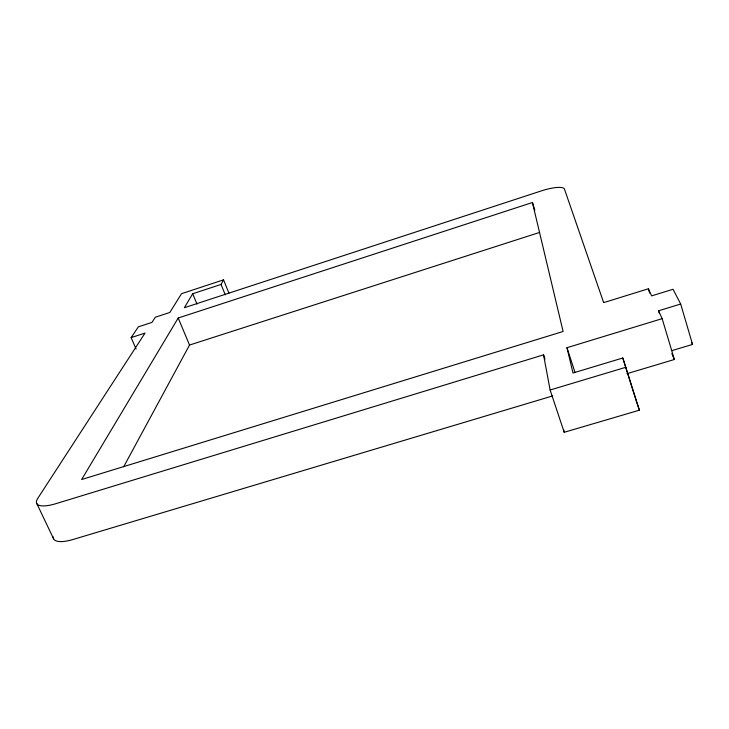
<?xml version="1.0" encoding="UTF-8"?>
<svg xmlns="http://www.w3.org/2000/svg" width="729" height="729" viewBox="0 0 729 729"><rect width="100%" height="100%" fill="white"/><g stroke="black" fill="none" stroke-linecap="round" stroke-linejoin="round"><path stroke-width="1.09" d="M123.711 466.724L189.531 345.054L539.651 232.414M671.947 350.622L692.55 344.425L680.686 304.02L673.049 289.276L651.644 295.883L648.373 288.784L606.893 301.633A15.355 4.948 -17 0 1 603.63 302.517L564.456 189.112A22.9 5.559 -18.3 0 0 541.182 190.952L184.346 307.72L192.693 293.751L221.051 284.428L223.548 279.845L228.952 293.195M178.195 318.008L81.621 479.536L563.107 331.485L532.416 202.516L178.195 318.008L189.531 345.054M136.086 349.063L131.129 337.618L138.373 326.829L151.978 322.382L155.341 317.215L169.811 312.477L181.539 293.678L223.548 279.845M131.129 337.618L145.025 333.089L37.817 498.281A30.509 9.359 -25.3 0 0 56.087 503.611L543.552 354.859L544.973 359.16M659.18 312.978L658.533 310.809L680.686 304.02M543.552 354.859L550.122 390.015L564.2 432.288L639.397 410.181L622.803 357.994L572.994 373.011L566.971 347.706L662.151 318.664L674.371 359.497L626.885 373.713M550.122 390.015L625.992 367.234M552.473 395.984L73.009 539.496A30.226 10.069 -25.7 0 1 53.235 536.881M691.529 342.375L692.55 344.425M36.787 503.548L53.645 538.895M658.533 310.809L662.151 318.664M671.746 353.647L671.983 354.176M672.457 355.233L672.931 356.29M673.177 356.818L674.371 359.497M192.693 293.751L196.958 304.057M221.051 284.428L225.261 294.798M636.617 402.098L622.803 357.994M636.827 402.709L637.255 403.939M637.465 404.559L639.397 410.181M566.971 347.706L575.063 372.601M532.416 202.516L534.849 210.089M648.373 288.784L649.657 293.067M563.708 429.782L564.2 432.288"/></g></svg>
